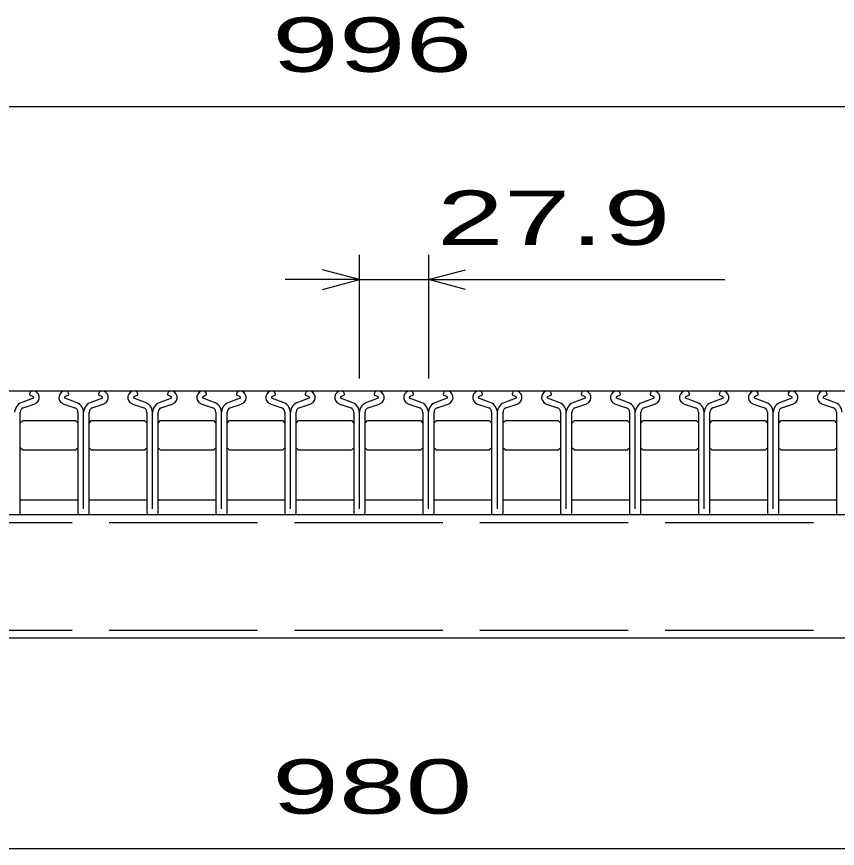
# Model space of a CAD drawing. Units: millimetres, scale not verified. Extents: x -1820 to 1736, y -1282 to 1048.
# Drawn here: x -1002.4 to -670.3, y -722 to -385.7 of the extents above; entities that cross this region are included whole.
import ezdxf
from ezdxf.enums import TextEntityAlignment as Align

# ---------------------------------------------------------------- set-up
doc = ezdxf.new("R2010")
doc.units = ezdxf.units.MM
doc.header["$LTSCALE"] = 10
doc.linetypes.add('DASHED', pattern=[7.5, 6, -1.5])
doc.layers.add('16', color=3, linetype='Continuous', lineweight=25)
doc.layers.add('22', color=2, linetype='Continuous', lineweight=25)
doc.styles.add('ベクトル', font='')
doc.styles.get('ベクトル').set_extended_font_data('ベクトル')

msp = doc.modelspace()

# ---------------------------------------------------------------- linework, layer by layer
at = {"layer": '16'}
for p, q in [((-1348, -537), (-352, -537)), ((-995.6, -540.01), (-999.92, -541.53)), ((-997.2, -538.38), (-997.2, -538.61)), ((-997.2, -538.61), (-995.76, -539.31)), ((-978.6, -541.53), (-982.92, -540.01)), ((-982.76, -539.31), (-981.32, -538.61)), ((-981.32, -538.61), (-981.32, -538.38)), ((-967.7, -540.01), (-972.02, -541.53)), ((-969.3, -538.38), (-969.3, -538.61)), ((-969.3, -538.61), (-967.86, -539.31)), ((-950.7, -541.53), (-955.02, -540.01)), ((-954.86, -539.31), (-953.42, -538.61)), ((-953.42, -538.61), (-953.42, -538.38)), ((-939.8, -540.01), (-944.12, -541.53)), ((-941.4, -538.38), (-941.4, -538.61)), ((-941.4, -538.61), (-939.96, -539.31)), ((-922.8, -541.53), (-927.12, -540.01)), ((-926.96, -539.31), (-925.52, -538.61)), ((-925.52, -538.61), (-925.52, -538.38)), ((-911.9, -540.01), (-916.22, -541.53)), ((-913.5, -538.38), (-913.5, -538.61)), ((-913.5, -538.61), (-912.06, -539.31)), ((-894.9, -541.53), (-899.22, -540.01)), ((-899.06, -539.31), (-897.62, -538.61)), ((-897.62, -538.61), (-897.62, -538.38)), ((-884, -540.01), (-888.32, -541.53)), ((-885.6, -538.38), (-885.6, -538.61)), ((-885.6, -538.61), (-884.16, -539.31)), ((-867, -541.53), (-871.32, -540.01)), ((-871.16, -539.31), (-869.72, -538.61)), ((-869.72, -538.61), (-869.72, -538.38)), ((-856.1, -540.01), (-860.42, -541.53)), ((-857.7, -538.38), (-857.7, -538.61)), ((-857.7, -538.61), (-856.26, -539.31)), ((-839.1, -541.53), (-843.42, -540.01)), ((-843.26, -539.31), (-841.82, -538.61)), ((-841.82, -538.61), (-841.82, -538.38)), ((-828.2, -540.01), (-832.52, -541.53)), ((-829.8, -538.38), (-829.8, -538.61)), ((-829.8, -538.61), (-828.36, -539.31)), ((-811.2, -541.53), (-815.52, -540.01)), ((-815.36, -539.31), (-813.92, -538.61)), ((-813.92, -538.61), (-813.92, -538.38)), ((-800.3, -540.01), (-804.62, -541.53)), ((-801.9, -538.38), (-801.9, -538.61)), ((-801.9, -538.61), (-800.46, -539.31)), ((-783.3, -541.53), (-787.62, -540.01)), ((-787.46, -539.31), (-786.02, -538.61)), ((-786.02, -538.61), (-786.02, -538.38)), ((-772.4, -540.01), (-776.72, -541.53)), ((-774, -538.38), (-774, -538.61)), ((-774, -538.61), (-772.56, -539.31)), ((-755.4, -541.53), (-759.72, -540.01)), ((-759.56, -539.31), (-758.12, -538.61)), ((-758.12, -538.61), (-758.12, -538.38)), ((-744.5, -540.01), (-748.82, -541.53)), ((-746.1, -538.38), (-746.1, -538.61)), ((-746.1, -538.61), (-744.66, -539.31)), ((-727.5, -541.53), (-731.82, -540.01)), ((-731.66, -539.31), (-730.22, -538.61)), ((-730.22, -538.61), (-730.22, -538.38)), ((-716.6, -540.01), (-720.92, -541.53)), ((-718.2, -538.38), (-718.2, -538.61)), ((-718.2, -538.61), (-716.76, -539.31)), ((-699.6, -541.53), (-703.92, -540.01)), ((-703.76, -539.31), (-702.32, -538.61)), ((-702.32, -538.61), (-702.32, -538.38)), ((-688.7, -540.01), (-693.02, -541.53)), ((-690.3, -538.38), (-690.3, -538.61)), ((-690.3, -538.61), (-688.86, -539.31)), ((-671.7, -541.53), (-676.02, -540.01)), ((-675.86, -539.31), (-674.42, -538.61)), ((-674.42, -538.61), (-674.42, -538.38)), ((-999.71, -543.89), (-994.84, -542.18)), ((-983.68, -542.18), (-978.81, -543.89)), ((-971.81, -543.89), (-966.94, -542.18)), ((-955.78, -542.18), (-950.91, -543.89)), ((-943.91, -543.89), (-939.04, -542.18)), ((-927.88, -542.18), (-923.01, -543.89)), ((-916.01, -543.89), (-911.14, -542.18)), ((-899.98, -542.18), (-895.11, -543.89)), ((-888.11, -543.89), (-883.24, -542.18)), ((-872.08, -542.18), (-867.21, -543.89)), ((-860.21, -543.89), (-855.34, -542.18)), ((-844.18, -542.18), (-839.31, -543.89)), ((-832.31, -543.89), (-827.44, -542.18)), ((-816.28, -542.18), (-811.41, -543.89)), ((-804.41, -543.89), (-799.54, -542.18)), ((-788.38, -542.18), (-783.51, -543.89)), ((-776.51, -543.89), (-771.64, -542.18)), ((-760.48, -542.18), (-755.61, -543.89)), ((-748.61, -543.89), (-743.74, -542.18)), ((-732.58, -542.18), (-727.71, -543.89)), ((-720.71, -543.89), (-715.84, -542.18)), ((-704.68, -542.18), (-699.81, -543.89)), ((-692.81, -543.89), (-687.94, -542.18)), ((-676.78, -542.18), (-671.91, -543.89)), ((-1000.91, -586.31), (-1000.91, -545.59)), ((-977.61, -545.59), (-977.61, -586.31)), ((-975.3, -584.71), (-975.3, -545.64)), ((-973.01, -586.31), (-973.01, -545.59)), ((-949.71, -545.59), (-949.71, -586.31)), ((-947.4, -584.71), (-947.4, -545.64)), ((-945.11, -586.31), (-945.11, -545.59)), ((-921.81, -545.59), (-921.81, -586.31)), ((-919.5, -584.71), (-919.5, -545.64)), ((-917.21, -586.31), (-917.21, -545.59)), ((-893.91, -545.59), (-893.91, -586.31)), ((-891.6, -584.71), (-891.6, -545.64)), ((-889.31, -586.31), (-889.31, -545.59)), ((-866.01, -545.59), (-866.01, -586.31)), ((-863.7, -584.71), (-863.7, -545.64)), ((-861.41, -586.31), (-861.41, -545.59)), ((-838.11, -545.59), (-838.11, -586.31)), ((-835.8, -584.71), (-835.8, -545.64)), ((-833.51, -586.31), (-833.51, -545.59)), ((-810.21, -545.59), (-810.21, -586.31)), ((-807.9, -584.71), (-807.9, -545.64)), ((-805.61, -586.31), (-805.61, -545.59)), ((-782.31, -545.59), (-782.31, -586.31)), ((-780, -584.71), (-780, -545.64)), ((-777.71, -586.31), (-777.71, -545.59)), ((-754.41, -545.59), (-754.41, -586.31)), ((-752.1, -584.71), (-752.1, -545.64)), ((-749.81, -586.31), (-749.81, -545.59)), ((-726.51, -545.59), (-726.51, -586.31)), ((-724.2, -584.71), (-724.2, -545.64)), ((-721.91, -586.31), (-721.91, -545.59)), ((-698.61, -545.59), (-698.61, -586.31)), ((-696.3, -584.71), (-696.3, -545.64)), ((-694.01, -586.31), (-694.01, -545.59)), ((-670.71, -545.59), (-670.71, -586.31)), ((-1000.95, -550), (-999.95, -549)), ((-999.95, -549), (-978.55, -549)), ((-978.55, -549), (-977.55, -550)), ((-973.05, -550), (-972.05, -549)), ((-972.05, -549), (-950.65, -549)), ((-950.65, -549), (-949.65, -550)), ((-945.15, -550), (-944.15, -549)), ((-944.15, -549), (-922.75, -549)), ((-922.75, -549), (-921.75, -550)), ((-917.25, -550), (-916.25, -549)), ((-916.25, -549), (-894.85, -549)), ((-894.85, -549), (-893.85, -550)), ((-889.35, -550), (-888.35, -549)), ((-888.35, -549), (-866.95, -549)), ((-866.95, -549), (-865.95, -550)), ((-861.45, -550), (-860.45, -549)), ((-860.45, -549), (-839.05, -549)), ((-839.05, -549), (-838.05, -550)), ((-833.55, -550), (-832.55, -549)), ((-832.55, -549), (-811.15, -549)), ((-811.15, -549), (-810.15, -550)), ((-805.65, -550), (-804.65, -549)), ((-804.65, -549), (-783.25, -549)), ((-783.25, -549), (-782.25, -550)), ((-777.75, -550), (-776.75, -549)), ((-776.75, -549), (-755.35, -549)), ((-755.35, -549), (-754.35, -550)), ((-749.85, -550), (-748.85, -549)), ((-748.85, -549), (-727.45, -549)), ((-727.45, -549), (-726.45, -550)), ((-721.95, -550), (-720.95, -549)), ((-720.95, -549), (-699.55, -549)), ((-699.55, -549), (-698.55, -550)), ((-694.05, -550), (-693.05, -549)), ((-693.05, -549), (-671.65, -549)), ((-671.65, -549), (-670.65, -550)), ((-999.95, -561), (-1000.95, -560)), ((-978.55, -561), (-999.95, -561)), ((-977.55, -560), (-978.55, -561)), ((-972.05, -561), (-973.05, -560)), ((-950.65, -561), (-972.05, -561)), ((-949.65, -560), (-950.65, -561)), ((-944.15, -561), (-945.15, -560)), ((-922.75, -561), (-944.15, -561)), ((-921.75, -560), (-922.75, -561)), ((-916.25, -561), (-917.25, -560)), ((-894.85, -561), (-916.25, -561)), ((-893.85, -560), (-894.85, -561)), ((-888.35, -561), (-889.35, -560)), ((-866.95, -561), (-888.35, -561)), ((-865.95, -560), (-866.95, -561)), ((-860.45, -561), (-861.45, -560)), ((-839.05, -561), (-860.45, -561)), ((-838.05, -560), (-839.05, -561)), ((-832.55, -561), (-833.55, -560)), ((-811.15, -561), (-832.55, -561)), ((-810.15, -560), (-811.15, -561)), ((-804.65, -561), (-805.65, -560)), ((-783.25, -561), (-804.65, -561)), ((-782.25, -560), (-783.25, -561)), ((-776.75, -561), (-777.75, -560)), ((-755.35, -561), (-776.75, -561)), ((-754.35, -560), (-755.35, -561)), ((-748.85, -561), (-749.85, -560)), ((-727.45, -561), (-748.85, -561)), ((-726.45, -560), (-727.45, -561)), ((-720.95, -561), (-721.95, -560)), ((-699.55, -561), (-720.95, -561)), ((-698.55, -560), (-699.55, -561)), ((-693.05, -561), (-694.05, -560)), ((-671.65, -561), (-693.05, -561)), ((-670.65, -560), (-671.65, -561)), ((-1000.9, -581), (-977.6, -581)), ((-973, -581), (-949.7, -581)), ((-945.1, -581), (-921.8, -581)), ((-917.2, -581), (-893.9, -581)), ((-889.3, -581), (-866, -581)), ((-861.4, -581), (-838.1, -581)), ((-833.5, -581), (-810.2, -581)), ((-805.6, -581), (-782.3, -581)), ((-777.7, -581), (-754.4, -581)), ((-749.8, -581), (-726.5, -581)), ((-721.9, -581), (-698.6, -581)), ((-694, -581), (-670.7, -581)), ((-1340, -587), (-360, -587)), ((-1004.81, -587.01), (-1001.61, -587.01)), ((-976.91, -587.01), (-973.71, -587.01)), ((-949.01, -587.01), (-945.81, -587.01)), ((-921.11, -587.01), (-917.91, -587.01)), ((-893.21, -587.01), (-890.01, -587.01)), ((-865.31, -587.01), (-862.11, -587.01)), ((-837.41, -587.01), (-834.21, -587.01)), ((-809.51, -587.01), (-806.31, -587.01)), ((-781.61, -587.01), (-778.41, -587.01)), ((-753.71, -587.01), (-750.51, -587.01)), ((-725.81, -587.01), (-722.61, -587.01)), ((-697.91, -587.01), (-694.71, -587.01)), ((-360, -637), (-1340, -637))]:
    msp.add_line(p, q, dxfattribs=at)
at = {"layer": '16', "linetype": 'DASHED'}
for p, q in [((-1340, -590.2), (-360, -590.2)), ((-1340, -633.8), (-360, -633.8))]:
    msp.add_line(p, q, dxfattribs=at)
at = {"layer": '16'}
for centre, radius, start, end in [((-995.75, -538.45), 1.45, 94.45, 177.5), ((-995.91, -539.7), 2.7, 293.32, 89.02), ((-982.61, -539.7), 2.7, 90.98, 246.68), ((-982.77, -538.45), 1.45, 2.5, 85.55), ((-967.85, -538.45), 1.45, 94.45, 177.5), ((-968.01, -539.7), 2.7, 293.32, 89.02), ((-954.71, -539.7), 2.7, 90.98, 246.68), ((-954.87, -538.45), 1.45, 2.5, 85.55), ((-939.95, -538.45), 1.45, 94.45, 177.5), ((-940.11, -539.7), 2.7, 293.32, 89.02), ((-926.81, -539.7), 2.7, 90.98, 246.68), ((-926.97, -538.45), 1.45, 2.5, 85.55), ((-912.05, -538.45), 1.45, 94.45, 177.5), ((-912.21, -539.7), 2.7, 293.32, 89.02), ((-898.91, -539.7), 2.7, 90.98, 246.68), ((-899.07, -538.45), 1.45, 2.5, 85.55), ((-884.15, -538.45), 1.45, 94.45, 177.5), ((-884.31, -539.7), 2.7, 293.32, 89.02), ((-871.01, -539.7), 2.7, 90.98, 246.68), ((-871.17, -538.45), 1.45, 2.5, 85.55), ((-856.25, -538.45), 1.45, 94.45, 177.5), ((-856.41, -539.7), 2.7, 293.32, 89.02), ((-843.11, -539.7), 2.7, 90.98, 246.68), ((-843.27, -538.45), 1.45, 2.5, 85.55), ((-828.35, -538.45), 1.45, 94.45, 177.5), ((-828.51, -539.7), 2.7, 293.32, 89.02), ((-815.21, -539.7), 2.7, 90.98, 246.68), ((-815.37, -538.45), 1.45, 2.5, 85.55), ((-800.45, -538.45), 1.45, 94.45, 177.5), ((-800.61, -539.7), 2.7, 293.32, 89.02), ((-787.31, -539.7), 2.7, 90.98, 246.68), ((-787.47, -538.45), 1.45, 2.5, 85.55), ((-772.55, -538.45), 1.45, 94.45, 177.5), ((-772.71, -539.7), 2.7, 293.32, 89.02), ((-759.41, -539.7), 2.7, 90.98, 246.68), ((-759.57, -538.45), 1.45, 2.5, 85.55), ((-744.65, -538.45), 1.45, 94.45, 177.5), ((-744.81, -539.7), 2.7, 293.32, 89.02), ((-731.51, -539.7), 2.7, 90.98, 246.68), ((-731.67, -538.45), 1.45, 2.5, 85.55), ((-716.75, -538.45), 1.45, 94.45, 177.5), ((-716.91, -539.7), 2.7, 293.32, 89.02), ((-703.61, -539.7), 2.7, 90.98, 246.68), ((-703.77, -538.45), 1.45, 2.5, 85.55), ((-688.85, -538.45), 1.45, 94.45, 177.5), ((-689.01, -539.7), 2.7, 293.32, 89.02), ((-675.71, -539.7), 2.7, 90.98, 246.68), ((-675.87, -538.45), 1.45, 2.5, 85.55), ((-995.93, -539.72), 0.44, 317.67, 68.09), ((-982.59, -539.72), 0.44, 111.91, 222.33), ((-968.03, -539.72), 0.44, 317.67, 68.09), ((-954.69, -539.72), 0.44, 111.91, 222.33), ((-940.13, -539.72), 0.44, 317.67, 68.09), ((-926.79, -539.72), 0.44, 111.91, 222.33), ((-912.23, -539.72), 0.44, 317.67, 68.09), ((-898.89, -539.72), 0.44, 111.91, 222.33), ((-884.33, -539.72), 0.44, 317.67, 68.09), ((-870.99, -539.72), 0.44, 111.91, 222.33), ((-856.43, -539.72), 0.44, 317.67, 68.09), ((-843.09, -539.72), 0.44, 111.91, 222.33), ((-828.53, -539.72), 0.44, 317.67, 68.09), ((-815.19, -539.72), 0.44, 111.91, 222.33), ((-800.63, -539.72), 0.44, 317.67, 68.09), ((-787.29, -539.72), 0.44, 111.91, 222.33), ((-772.73, -539.72), 0.44, 317.67, 68.09), ((-759.39, -539.72), 0.44, 111.91, 222.33), ((-744.83, -539.72), 0.44, 317.67, 68.09), ((-731.49, -539.72), 0.44, 111.91, 222.33), ((-716.93, -539.72), 0.44, 317.67, 68.09), ((-703.59, -539.72), 0.44, 111.91, 222.33), ((-689.03, -539.72), 0.44, 317.67, 68.09), ((-675.69, -539.72), 0.44, 111.91, 222.33), ((-998.63, -545.94), 4.6, 106.3, 176.22), ((-999.11, -545.59), 1.8, 109.42, 180), ((-979.41, -545.59), 1.8, 0, 70.58), ((-979.89, -545.94), 4.6, 3.78, 73.7), ((-970.73, -545.94), 4.6, 106.3, 176.22), ((-971.21, -545.59), 1.8, 109.42, 180), ((-951.51, -545.59), 1.8, 0, 70.58), ((-951.99, -545.94), 4.6, 3.78, 73.7), ((-942.83, -545.94), 4.6, 106.3, 176.22), ((-943.31, -545.59), 1.8, 109.42, 180), ((-923.61, -545.59), 1.8, 0, 70.58), ((-924.09, -545.94), 4.6, 3.78, 73.7), ((-914.93, -545.94), 4.6, 106.3, 176.22), ((-915.41, -545.59), 1.8, 109.42, 180), ((-895.71, -545.59), 1.8, 0, 70.58), ((-896.19, -545.94), 4.6, 3.78, 73.7), ((-887.03, -545.94), 4.6, 106.3, 176.22), ((-887.51, -545.59), 1.8, 109.42, 180), ((-867.81, -545.59), 1.8, 0, 70.58), ((-868.29, -545.94), 4.6, 3.78, 73.7), ((-859.13, -545.94), 4.6, 106.3, 176.22), ((-859.61, -545.59), 1.8, 109.42, 180), ((-839.91, -545.59), 1.8, 0, 70.58), ((-840.39, -545.94), 4.6, 3.78, 73.7), ((-831.23, -545.94), 4.6, 106.3, 176.22), ((-831.71, -545.59), 1.8, 109.42, 180), ((-812.01, -545.59), 1.8, 0, 70.58), ((-812.49, -545.94), 4.6, 3.78, 73.7), ((-803.33, -545.94), 4.6, 106.3, 176.22), ((-803.81, -545.59), 1.8, 109.42, 180), ((-784.11, -545.59), 1.8, 0, 70.58), ((-784.59, -545.94), 4.6, 3.78, 73.7), ((-775.43, -545.94), 4.6, 106.3, 176.22), ((-775.91, -545.59), 1.8, 109.42, 180), ((-756.21, -545.59), 1.8, 0, 70.58), ((-756.69, -545.94), 4.6, 3.78, 73.7), ((-747.53, -545.94), 4.6, 106.3, 176.22), ((-748.01, -545.59), 1.8, 109.42, 180), ((-728.31, -545.59), 1.8, 0, 70.58), ((-728.79, -545.94), 4.6, 3.78, 73.7), ((-719.63, -545.94), 4.6, 106.3, 176.22), ((-720.11, -545.59), 1.8, 109.42, 180), ((-700.41, -545.59), 1.8, 0, 70.58), ((-700.89, -545.94), 4.6, 3.78, 73.7), ((-691.73, -545.94), 4.6, 106.3, 176.22), ((-692.21, -545.59), 1.8, 109.42, 180), ((-672.51, -545.59), 1.8, 0, 70.58), ((-672.99, -545.94), 4.6, 3.78, 73.7), ((-1001.61, -586.31), 0.7, 270, 0), ((-976.91, -586.31), 0.7, 180, 270), ((-973.71, -586.31), 0.7, 270, 0), ((-949.01, -586.31), 0.7, 180, 270), ((-945.81, -586.31), 0.7, 270, 0), ((-921.11, -586.31), 0.7, 180, 270), ((-917.91, -586.31), 0.7, 270, 0), ((-893.21, -586.31), 0.7, 180, 270), ((-890.01, -586.31), 0.7, 270, 0), ((-865.31, -586.31), 0.7, 180, 270), ((-862.11, -586.31), 0.7, 270, 0), ((-837.41, -586.31), 0.7, 180, 270), ((-834.21, -586.31), 0.7, 270, 0), ((-809.51, -586.31), 0.7, 180, 270), ((-806.31, -586.31), 0.7, 270, 0), ((-781.61, -586.31), 0.7, 180, 270), ((-778.41, -586.31), 0.7, 270, 0), ((-753.71, -586.31), 0.7, 180, 270), ((-750.51, -586.31), 0.7, 270, 0), ((-725.81, -586.31), 0.7, 180, 270), ((-722.61, -586.31), 0.7, 270, 0), ((-697.91, -586.31), 0.7, 180, 270), ((-694.71, -586.31), 0.7, 270, 0), ((-670.01, -586.31), 0.7, 180, 270)]:
    msp.add_arc(centre, radius, start, end, dxfattribs=at)
at = {"layer": '22', "color": 4}
for p, q in [((-1348, -422), (-352, -422)), ((-863.7, -532), (-863.7, -482)), ((-835.8, -482), (-835.8, -532)), ((-863.7, -492), (-878.7, -488)), ((-835.8, -492), (-820.8, -488)), ((-863.7, -492), (-893.7, -492)), ((-878.7, -496), (-863.7, -492)), ((-863.7, -492), (-835.8, -492)), ((-820.8, -496), (-835.8, -492)), ((-835.8, -492), (-715.8, -492)), ((-1340, -722), (-360, -722))]:
    msp.add_line(p, q, dxfattribs=at)

# ---------------------------------------------------------------- texts
at = {"layer": '22', "style": 'ベクトル', "width": 1.65}
for s, p in [(' 996 ', (-912.5, -397)), (' 27.9 ', (-845.8, -467)), (' 980 ', (-912.5, -697))]:
    msp.add_text(s, height=21.99, dxfattribs=at).set_placement(p, align=Align.MIDDLE_LEFT)

doc.saveas('drawing.dxf')
